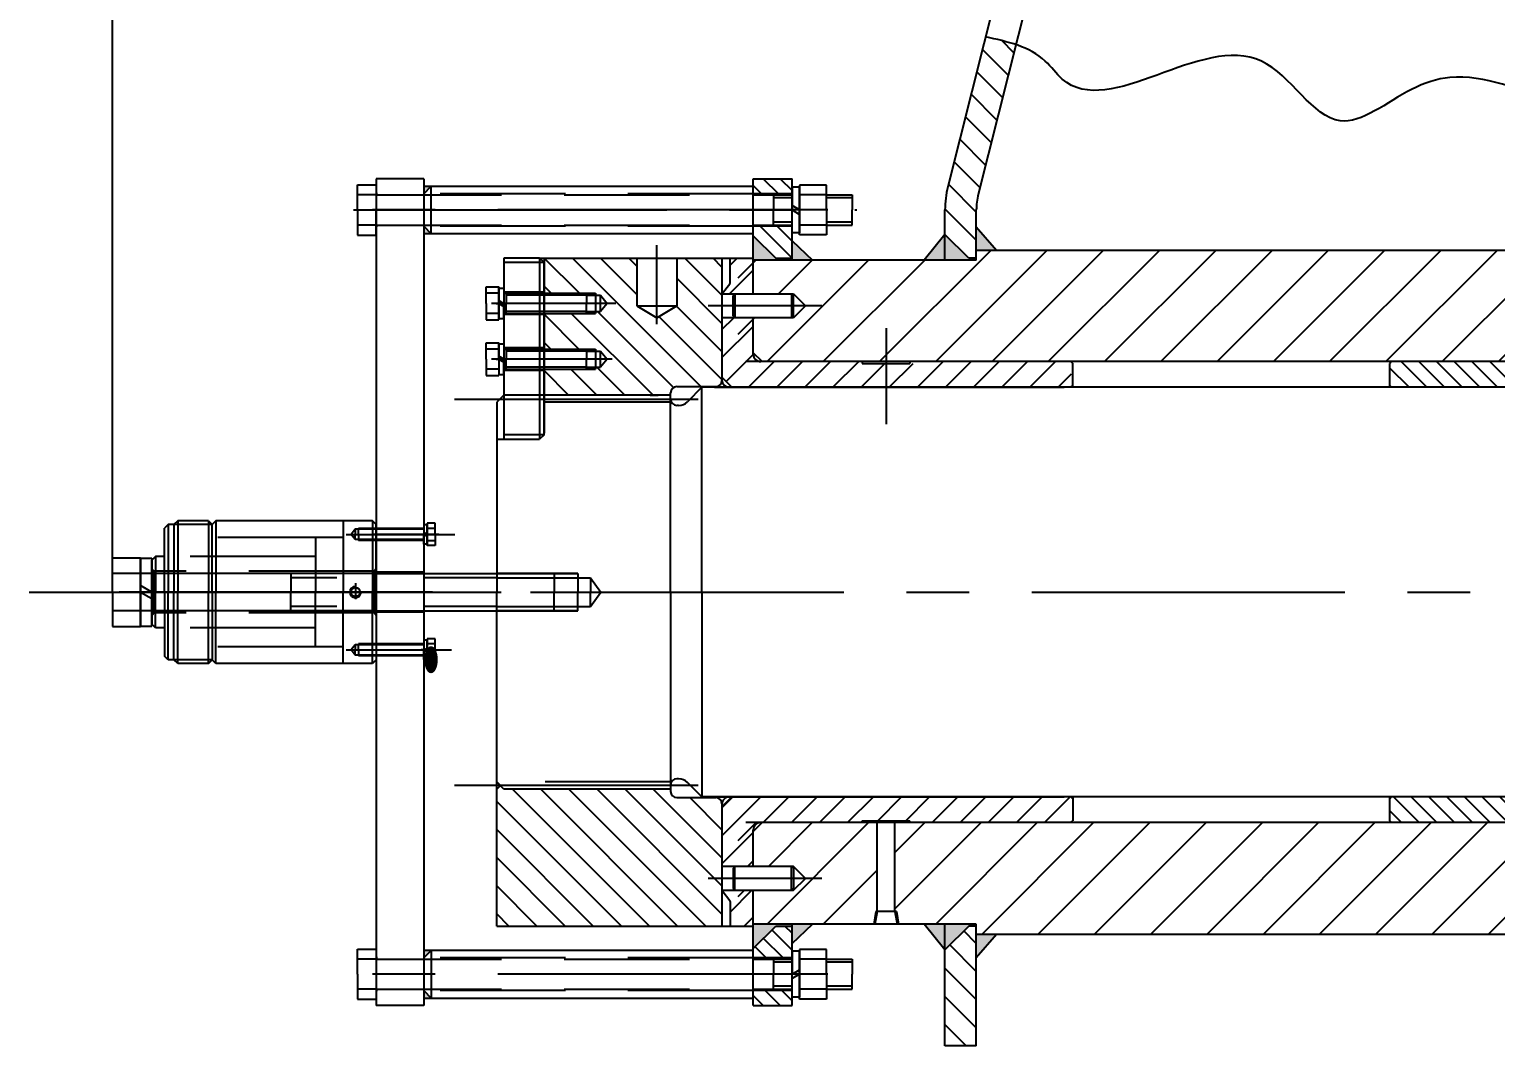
# Model space of a CAD drawing. Header units: millimetres. Extents: x 0 to 8400, y -2453 to 5940.
# Drawn here: x 1025 to 2196, y 2765 to 3576 of the extents above; entities that cross this region are included whole.
import ezdxf
from ezdxf.enums import TextEntityAlignment as Align

# ---------------------------------------------------------------- set-up
doc = ezdxf.new("R2010")
doc.units = ezdxf.units.MM
doc.header["$LTSCALE"] = 200
doc.linetypes.add('F', pattern=[0.75, 0.5, -0.25])
doc.linetypes.add('G', pattern=[2, 1.25, -0.25, 0.25, -0.25])
for name, color, linetype in [('01', 7, 'Continuous'), ('02', 1, 'Continuous'), ('04', 2, 'F'), ('05', 142, 'G'), ('08', 1, 'Continuous')]:
    doc.layers.add(name, color=color, linetype=linetype)
doc.styles.get("Standard").update_dxf_attribs({"font": 'isocp', "width": 0.707, "bigfont": 'intecad.shx'})
doc.dimstyles.new('INTE', dxfattribs={"dimscale": 20, "dimtxt": 3.5, "dimasz": 3, "dimexe": 3, "dimexo": 0, "dimgap": 1, "dimtad": 1, "dimdec": 3, "dimdsep": 46, "dimtxsty": 'Standard', "dimcen": 0, "dimclrd": 1, "dimclre": 1, "dimclrt": 3, "dimaunit": 1, "dimadec": 0, "dimazin": 0, "dimtfac": 1, "dimtdec": 3, "dimtmove": 0, "dimatfit": 0, "dimfxl": 1, "dimarcsym": 0})

# ---------------------------------------------------------------- blocks, each defined once
blk = doc.blocks.new('*D33')
at = {"layer": '08', "color": 1, "lineweight": -2, "transparency": 16777216}
for p, q in [((1091.5, 3154.4), (1091.5, 5588.7)), ((7169.5, 3154.4), (7169.5, 5588.7)), ((7109.5, 5528.7), (1151.5, 5528.7))]:
    blk.add_line(p, q, dxfattribs=at)
at = {"layer": '08', "color": 1, "transparency": 16777216}
for points in [[(1151.5, 5538.7), (1151.5, 5518.7), (1091.5, 5528.7)], [(7109.5, 5538.7), (7109.5, 5518.7), (7169.5, 5528.7)]]:
    blk.add_solid(points, dxfattribs=at)
at = {"layer": 'DEFPOINTS', "color": 0, "transparency": 16777216}
for p in [(1091.5, 5528.7), (1091.5, 3154.4), (7169.5, 3154.4)]:
    blk.add_point(p, dxfattribs=at)
at = {"layer": '08', "color": 3, "transparency": 16777216, "insert": (4130.5, 5583.7), "char_height": 70, "attachment_point": 5}
blk.add_mtext('6078', dxfattribs=at)
blk = doc.blocks.new('*U30')
at = {"layer": '01'}
for p, q in [((-27.2, 9), (-27.2, 0)), ((0, 9), (-27.2, 9)), ((-27.2, 0), (0, 0)), ((0, 0), (-5.2, 9)), ((0, 9), (5.2, 0)), ((0, 9), (27.2, 9)), ((27.2, 0), (0, 0)), ((27.2, 9), (27.2, 0))]:
    blk.add_line(p, q, dxfattribs=at)
at = {"layer": '05'}
blk.add_line((0, 11.1), (0, -2.1), dxfattribs=at)
blk = doc.blocks.new('*U31')
at = {"layer": '01'}
for p, q in [((-7.7, 2.6), (-7.7, 0)), ((0, 2.6), (-7.7, 2.6)), ((-7.7, 0), (0, 0)), ((0, 0), (-1.5, 2.6)), ((0, 2.6), (1.5, 0)), ((0, 2.6), (7.7, 2.6)), ((7.7, 0), (0, 0)), ((7.7, 2.6), (7.7, 0))]:
    blk.add_line(p, q, dxfattribs=at)
at = {"layer": '05'}
blk.add_line((0, 4.7), (0, -2.1), dxfattribs=at)
blk = doc.blocks.new('*U29')
at = {"layer": '01'}
for p, q in [((-18.3, 6), (-18.3, 0)), ((0, 6), (-18.3, 6)), ((-18.3, 0), (0, 0)), ((0, 0), (-3.5, 6)), ((0, 6), (3.5, 0)), ((0, 6), (18.3, 6)), ((18.3, 0), (0, 0)), ((18.3, 6), (18.3, 0))]:
    blk.add_line(p, q, dxfattribs=at)
at = {"layer": '05'}
blk.add_line((0, 8.1), (0, -2.1), dxfattribs=at)
blk = doc.blocks.new('*U28')
at = {"layer": '01'}
for p, q in [((-21.5, 0), (-21.5, 19.8)), ((-21.5, 19.8), (0, 19.8)), ((-21.5, 12), (0, 12)), ((0, 19.8), (0, 0)), ((0, -19.8), (0, 0)), ((-21.5, 0), (-21.5, -19.8)), ((-21.5, -12), (0, -12)), ((-21.5, -19.8), (0, -19.8))]:
    blk.add_line(p, q, dxfattribs=at)
at = {"layer": '05'}
blk.add_line((-22.6, 0), (1.1, 0), dxfattribs=at)
blk = doc.blocks.new('*U27')
at = {"layer": '01'}
for p, q in [((-12.2, 4.1), (-12.2, 0)), ((0, 4.1), (-12.2, 4.1)), ((-12.2, 0), (0, 0)), ((0, 0), (-2.4, 4.1)), ((0, 4.1), (2.4, 0)), ((0, 4.1), (12.2, 4.1)), ((12.2, 0), (0, 0)), ((12.2, 4.1), (12.2, 0))]:
    blk.add_line(p, q, dxfattribs=at)
at = {"layer": '05'}
blk.add_line((0, 6.2), (0, -2.1), dxfattribs=at)

msp = doc.modelspace()

# ---------------------------------------------------------------- hatches: boundary and pattern name
at = {"layer": '01'}
h = msp.add_hatch(color=256, dxfattribs=at)
h.paths.add_polyline_path([(1346.0495, 3451.0123), (1340.0495, 3451.0123), (1340.0495, 3445.0123)])
h.paths.add_polyline_path([(1340.0495, 3419.0123), (1340.0495, 3413.0123), (1346.0495, 3413.0123)])
h = msp.add_hatch(color=256, dxfattribs=at)
h.paths.add_polyline_path([(1797.2038, 3400.0123), (1781.0495, 3400.0123), (1781.0495, 3418.5193)])
h.paths.add_polyline_path([(1756.0495, 3412.5123), (1775.0495, 3393.5123), (1775.0495, 3392.0123), (1756.0495, 3392.0123)])
for points in [[(1621.0495, 3393.5123), (1634.0495, 3393.5123), (1634.0495, 3392.0123), (1603.0495, 3392.0123), (1603.0495, 3411.5123)], [(1634.0495, 3392.0123), (1650.4152, 3392.0123), (1634.0495, 3407.4155)], [(1634.0495, 3392.0123), (1650.4152, 3392.0123), (1634.0495, 3407.4155)], [(1756.0495, 3412.5123), (1756.0495, 3392.0123), (1739.4675, 3392.0123)], [(1756.0495, 3412.5123), (1756.0495, 3392.0123), (1739.4675, 3392.0123)], [(1603.0495, 2842.5123), (1603.0495, 2862.0123), (1634.0495, 2862.0123), (1634.0495, 2860.5123), (1621.0495, 2860.5123)], [(1634.0495, 2862.0123), (1650.4152, 2862.0123), (1634.0495, 2846.6091)], [(1634.0495, 2862.0123), (1650.4152, 2862.0123), (1634.0495, 2846.6091)], [(1756.0495, 2841.5123), (1756.0495, 2862.0123), (1739.4675, 2862.0123)], [(1756.0495, 2841.5123), (1756.0495, 2862.0123), (1739.4675, 2862.0123)]]:
    msp.add_hatch(color=256, dxfattribs=at).paths.add_polyline_path(points)
h = msp.add_hatch(color=256, dxfattribs=at)
h.paths.add_polyline_path([(1797.2038, 2854.0123), (1781.0495, 2854.0123), (1781.0495, 2835.5053)])
h.paths.add_polyline_path([(1756.0495, 2841.5123), (1775.0495, 2860.5123), (1775.0495, 2862.0123), (1756.0495, 2862.0123)])
h = msp.add_hatch(color=256, dxfattribs=at)
h.paths.add_polyline_path([(1346.0495, 2803.0123), (1340.0495, 2803.0123), (1340.0495, 2809.0123)])
h.paths.add_polyline_path([(1340.0495, 2835.0123), (1340.0495, 2841.0123), (1346.0495, 2841.0123)])
at = {"layer": '02'}
h = msp.add_hatch(dxfattribs=at)
h.set_pattern_fill('LINE', color=256, scale=5, angle=45, style=0)
h.set_pattern_definition([(135, (6378.494, 1033.105), (11.22532, 11.22532), [])])
edge = h.paths.add_edge_path()
edge.add_spline(control_points=[(1788.4594, 3570.1751), (1796.7021, 3568.3801), (1804.9448, 3566.585), (1812.6752, 3563.9617)], knot_values=[722.019854168, 722.019854168, 722.019854168, 722.019854168, 746.222032622, 746.222032622, 746.222032622, 746.222032622], degree=3, periodic=0)
edge.add_line((1812.6752, 3563.9617), (1782.5926, 3444.4625))
edge.add_arc((1832.0495, 3432.0123), 51, 525.87, 540)
edge.add_line((1781.0495, 3432.0123), (1781.0495, 3393.5123))
edge.add_line((1781.0495, 3393.5123), (1775.0495, 3393.5123))
edge.add_line((1775.0495, 3393.5123), (1756.0495, 3412.5123))
edge.add_line((1756.0495, 3412.5123), (1756.0495, 3432.0123))
edge.add_arc((1832.0495, 3432.0123), 76, 165.87, 180, ccw=False)
edge.add_line((1758.349, 3450.5656), (1788.4594, 3570.1751))
h.paths.add_polyline_path([(1756.0495, 2841.5123), (1775.0495, 2860.5123), (1781.0495, 2860.5123), (1781.0495, 2765.0123), (1756.0495, 2765.0123)])
at = {"layer": '02', "linetype": 'Continuous'}
h = msp.add_hatch(dxfattribs=at)
h.set_pattern_fill('LINE', color=1, scale=3, angle=45, style=0)
h.set_pattern_definition([(135, (8872.078, -99.662), (6.735192, 6.735192), [])])
h.paths.add_polyline_path([(1634.0495, 2835.0123), (1603.0495, 2835.0123), (1603.0495, 2842.5123), (1621.0495, 2860.5123), (1634.0495, 2860.5123)])
h.paths.add_polyline_path([(1603.0495, 2797.0123), (1603.0495, 2809.0123), (1634.0495, 2809.0123), (1634.0495, 2797.0123)])
h.paths.add_polyline_path([(1634.0495, 3419.0123), (1634.0495, 3393.5123), (1621.0495, 3393.5123), (1603.0495, 3411.5123), (1603.0495, 3419.0123)])
h.paths.add_polyline_path([(1634.0495, 3457.0123), (1634.0495, 3445.0123), (1603.0495, 3445.0123), (1603.0495, 3457.0123)])
h = msp.add_hatch(dxfattribs=at)
h.set_pattern_fill('LINE', color=1, scale=10, angle=135, style=0)
h.set_pattern_definition([(45, (4125.61, 2006.008), (22.45064, -22.45064), [])])
h.paths.add_polyline_path([(1598.0495, 3311.0123), (1591.0495, 3318.0123), (1591.0495, 3346.0123), (1623.0495, 3346.0123), (1632.707, 3355.5123), (1623.0495, 3365.0123), (1591.0495, 3365.0123), (1591.0495, 3392.0123), (1622.0495, 3392.0123), (1781.0495, 3392.0123), (1781.0495, 3400.0123), (2460.0495, 3400.0123), (2460.0495, 3392.0123), (2556.0495, 3392.0123), (2556.0495, 3365.0123), (2524.0495, 3365.0123), (2514.3921, 3355.5123), (2524.0495, 3346.0123), (2556.0495, 3346.0123), (2556.0495, 3318.0123), (2549.0495, 3311.0123)])
h.paths.add_polyline_path([(1781.0495, 2854.0123), (1781.0495, 2862.0123), (1718.9326, 2862.0123), (1717.2251, 2872.0123), (1716.0495, 2872.0123), (1716.0495, 2943.0123), (2237.0495, 2943.0123), (2237.0495, 2864.0123), (2235.8739, 2864.0123), (2234.1665, 2854.0123)])
h.paths.add_polyline_path([(2295.0495, 2854.0123), (2253.9326, 2854.0123), (2252.2251, 2864.0123), (2251.0495, 2864.0123), (2251.0495, 2943.0123), (2409.0495, 2943.0123), (2409.0495, 2864.0123), (2407.8739, 2864.0123), (2406.1665, 2854.0123)])
h.paths.add_polyline_path([(2423.0495, 2943.0123), (2549.0495, 2943.0123), (2556.0495, 2936.0123), (2556.0495, 2908.0123), (2524.0495, 2908.0123), (2514.3921, 2898.5123), (2524.0495, 2889.0123), (2556.0495, 2889.0123), (2556.0495, 2862.0123), (2460.0495, 2862.0123), (2460.0495, 2854.0123), (2425.9326, 2854.0123), (2424.2251, 2864.0123), (2423.0495, 2864.0123)])
h.paths.add_polyline_path([(1632.707, 2898.5123), (1623.0495, 2908.0123), (1591.0495, 2908.0123), (1591.0495, 2936.0123), (1598.0495, 2943.0123), (1702.0495, 2943.0123), (1702.0495, 2872.0123), (1700.8739, 2872.0123), (1699.1665, 2862.0123), (1622.0495, 2862.0123), (1591.0495, 2862.0123), (1591.0495, 2889.0123), (1623.0495, 2889.0123)])
h.paths.add_polyline_path([(1700.8739, 2872.0123), (1702.0495, 2872.0123), (1700.1316, 2862.0123), (1699.1665, 2862.0123)], flags=16)
h.paths.add_polyline_path([(1718.9326, 2862.0123), (1717.9675, 2862.0123), (1716.0495, 2872.0123), (1717.2251, 2872.0123)], flags=16)
h.paths.add_polyline_path([(2235.1316, 2854.0123), (2234.1665, 2854.0123), (2235.8739, 2864.0123), (2237.0495, 2864.0123)])
h.paths.add_polyline_path([(2253.9326, 2854.0123), (2252.9675, 2854.0123), (2251.0495, 2864.0123), (2252.2251, 2864.0123)])
h.paths.add_polyline_path([(2425.9326, 2854.0123), (2424.9675, 2854.0123), (2423.0495, 2864.0123), (2424.2251, 2864.0123)])
h.paths.add_polyline_path([(2407.8739, 2864.0123), (2409.0495, 2864.0123), (2407.1316, 2854.0123), (2406.1665, 2854.0123)], flags=16)
at = {"layer": '02'}
h = msp.add_hatch(dxfattribs=at)
h.set_pattern_fill('LINE', color=256, scale=5, angle=45, style=0)
h.set_pattern_definition([(135, (8318.283, 170.904), (11.22532, 11.22532), [])])
h.paths.add_polyline_path([(1526.0495, 3345.8288), (1542.0495, 3355.5123), (1542.0495, 3393.5123), (1578.0495, 3393.5123), (1578.0495, 3296.0123, -0.414213562), (1573.0495, 3291.0123), (1542.0495, 3291.0123, 0.414213562), (1537.0495, 3286.0123), (1537.0495, 3284.2623), (1436.0495, 3284.2623), (1436.0495, 3305.0123), (1469.9495, 3305.0123), (1477.0495, 3305.0123), (1477.0495, 3306.6123), (1481.0495, 3306.6123), (1486.3366, 3313.0123), (1481.0495, 3319.4123), (1477.0495, 3319.4123), (1477.0495, 3321.0123), (1469.9495, 3321.0123), (1436.0495, 3321.0123), (1436.0495, 3349.5123), (1469.9495, 3349.5123), (1477.0495, 3349.5123), (1477.0495, 3351.1123), (1481.0495, 3351.1123), (1486.3366, 3357.5123), (1481.0495, 3363.9123), (1477.0495, 3363.9123), (1477.0495, 3365.5123), (1469.9495, 3365.5123), (1436.0495, 3365.5123), (1436.0495, 3390.0123), (1436.0495, 3393.5123), (1510.0495, 3393.5123), (1510.0495, 3355.5123)])
h.paths.add_polyline_path([(1398.2995, 2860.5123), (1398.2995, 2969.7623), (1401.1745, 2972.6373), (1404.0495, 2969.7623), (1537.0495, 2969.7623), (1537.0495, 2968.0123, 0.414213562), (1542.0495, 2963.0123), (1573.0495, 2963.0123, -0.414213562), (1578.0495, 2958.0123), (1578.0495, 2860.5123)])
at = {"layer": '02', "linetype": 'Continuous'}
h = msp.add_hatch(dxfattribs=at)
h.set_pattern_fill('LINE', color=1, scale=5, angle=45, style=0)
h.set_pattern_definition([(45, (1019.619, 2037.305), (-11.22532, 11.22532), [])])
h.paths.add_polyline_path([(1702.0495, 2943.0123), (1702.0495, 2944.5123), (1721.0495, 2944.5123), (1721.0495, 2963.5123), (1586.0495, 2963.5123), (1578.0495, 2955.5123), (1578.0495, 2908.0123), (1603.0495, 2908.0123), (1603.0495, 2937.0123, -0.414213562), (1609.0495, 2943.0123)])
h.paths.add_polyline_path([(1584.5495, 2860.5123), (1603.0495, 2860.5123), (1603.0495, 2889.0123), (1578.1087, 2889.0123, 0.07707166), (1578.2555, 2888.7433), (1584.5495, 2880.5205)])
h.paths.add_polyline_path([(1855.5495, 2943.0123), (1857.0495, 2944.5123), (1857.0495, 2962.0123), (1855.5495, 2963.5123), (1721.0495, 2963.5123), (1721.0495, 2944.5123), (1740.0495, 2944.5123), (1740.0495, 2943.0123)])
h.paths.add_polyline_path([(1855.5495, 3290.5123), (1857.0495, 3292.0123), (1857.0495, 3309.5123), (1855.5495, 3311.0123), (1743.0495, 3311.0123), (1740.0495, 3311.0123), (1740.0495, 3309.5123), (1721.0495, 3309.5123), (1721.0495, 3290.5123)])
h.paths.add_polyline_path([(1721.0495, 3290.5123), (1721.0495, 3309.5123), (1702.0495, 3309.5123), (1702.0495, 3311.0123), (1609.0495, 3311.0123, -0.414213562), (1603.0495, 3317.0123), (1603.0495, 3346.0123), (1578.0495, 3346.0123), (1578.0495, 3298.5123), (1586.0495, 3290.5123)])
h.paths.add_polyline_path([(1584.5495, 3373.5041), (1578.2555, 3365.2813, 0.07707166), (1578.1087, 3365.0123), (1603.0495, 3365.0123), (1603.0495, 3393.5123), (1584.5495, 3393.5123)])
h = msp.add_hatch(dxfattribs=at)
h.set_pattern_fill('_USER', color=1, scale=10, angle=45, style=0, pattern_type=0)
h.set_pattern_definition([(135, (3139.48, 2164.317), (7.07107, 7.07107), [])])
h.paths.add_polyline_path([(2263.0495, 2943.0123), (2263.0495, 2944.5123), (2253.5495, 2944.5123), (2253.5495, 2963.5123), (2416.0495, 2963.5123), (2416.0495, 2944.5123), (2397.0495, 2944.5123), (2397.0495, 2943.0123)])
h.paths.add_polyline_path([(2112.5495, 2943.0123), (2111.0495, 2944.5123), (2111.0495, 2962.0123), (2112.5495, 2963.5123), (2234.5495, 2963.5123), (2234.5495, 2944.5123), (2225.0495, 2944.5123), (2225.0495, 2943.0123)])
h.paths.add_polyline_path([(2435.0495, 2943.0123), (2435.0495, 2944.5123), (2416.0495, 2944.5123), (2416.0495, 2963.5123), (2573.0495, 2963.5123), (2581.0495, 2955.5123), (2581.0495, 2908.0123), (2556.0495, 2908.0123), (2556.0495, 2937.0123, 0.414213562), (2550.0495, 2943.0123)])
h.paths.add_polyline_path([(2574.5495, 2860.5123), (2556.0495, 2860.5123), (2556.0495, 2889.0123), (2580.9904, 2889.0123, -0.07707166), (2580.8436, 2888.7433), (2574.5495, 2880.5205)])
h.paths.add_polyline_path([(2397.0495, 3311.0123), (2397.0495, 3309.5123), (2416.0495, 3309.5123), (2416.0495, 3290.5123), (2253.5495, 3290.5123), (2253.5495, 3309.5123), (2263.0495, 3309.5123), (2263.0495, 3311.0123)])
h.paths.add_polyline_path([(2225.0495, 3311.0123), (2225.0495, 3309.5123), (2234.5495, 3309.5123), (2234.5495, 3290.5123), (2112.5495, 3290.5123), (2111.0495, 3292.0123), (2111.0495, 3309.5123), (2112.5495, 3311.0123)])

# ---------------------------------------------------------------- linework, layer by layer
at = {"layer": '01'}
for p, q in [((2154.6823, 5024.9455), (1758.349, 3450.5656)), ((2176.1185, 5007.6904), (1782.5926, 3444.4625)), ((1302.0495, 3457.0123), (1302.0495, 2797.0123)), ((1340.0495, 3457.0123), (1302.0495, 3457.0123)), ((1340.0495, 3457.0123), (1340.0495, 2797.0123)), ((1603.0495, 3457.0123), (1634.0495, 3457.0123)), ((1634.0495, 3392.0123), (1634.0495, 3457.0123)), ((1287.0495, 3452.0023), (1302.0495, 3452.0023)), ((1287.0495, 3432.0123), (1287.0495, 3452.0023)), ((1302.0495, 3444.0123), (1287.0495, 3444.0123)), ((1302.0495, 3452.0023), (1302.0495, 3432.0123)), ((1340.0495, 3451.0123), (1603.0495, 3451.0123)), ((1603.0495, 3444.0123), (1634.0495, 3444.0123)), ((1619.0495, 3444.0123), (1619.0495, 3432.0123)), ((1661.5495, 3444.0123), (1682.0495, 3444.0123)), ((1682.0495, 3444.0123), (1682.0495, 3432.0123)), ((1287.0495, 3432.0123), (1287.0495, 3412.0223)), ((1302.0495, 3412.0223), (1302.0495, 3432.0123)), ((1619.0495, 3420.0123), (1619.0495, 3432.0123)), ((1682.0495, 3420.0123), (1682.0495, 3432.0123)), ((1756.0495, 3392.0123), (1756.0495, 3432.0123)), ((1781.0495, 3392.0123), (1781.0495, 3432.0123)), ((1302.0495, 3420.0123), (1287.0495, 3420.0123)), ((1603.0495, 3420.0123), (1634.0495, 3420.0123)), ((1661.5495, 3420.0123), (1682.0495, 3420.0123)), ((1287.0495, 3412.0223), (1302.0495, 3412.0223)), ((1603.0495, 3413.0123), (1340.0495, 3413.0123)), ((1634.0495, 3407.4155), (1650.4152, 3392.0123)), ((1756.0495, 3412.5123), (1739.4675, 3392.0123)), ((1404.0495, 3393.5123), (1404.0495, 3284.2623)), ((1432.5495, 3393.5123), (1432.5495, 3284.2623)), ((1436.0495, 3252.5123), (1436.0495, 3390.0123)), ((1578.0495, 3393.5123), (1578.0495, 3296.0123)), ((1389.9495, 3370.5973), (1399.9495, 3370.5973)), ((1389.9495, 3357.5123), (1389.9495, 3370.5973)), ((1399.9495, 3370.5973), (1399.9495, 3357.5123)), ((1399.9495, 3365.5123), (1389.9495, 3365.5123)), ((1436.0495, 3365.5123), (1469.9495, 3365.5123)), ((1469.9495, 3365.5123), (1469.9495, 3357.5123)), ((1481.0495, 3351.1123), (1481.0495, 3363.9123)), ((1481.0495, 3363.9123), (1486.3366, 3357.5123)), ((1587.0495, 3363.4239), (1588.2779, 3365.0123)), ((1588.2779, 3365.0123), (1588.2779, 3346.0123)), ((1633.4621, 3365.0123), (1635.0495, 3363.6355)), ((1633.4621, 3365.0123), (1633.4621, 3346.0123)), ((1389.9495, 3357.5123), (1389.9495, 3344.4273)), ((1399.9495, 3349.5123), (1389.9495, 3349.5123)), ((1399.9495, 3344.4273), (1399.9495, 3357.5123)), ((1436.0495, 3349.5123), (1469.9495, 3349.5123)), ((1469.9495, 3349.5123), (1469.9495, 3357.5123)), ((1486.3366, 3357.5123), (1481.0495, 3351.1123)), ((1510.0495, 3355.5123), (1526.0495, 3345.8288)), ((1526.0495, 3345.8288), (1542.0495, 3355.5123)), ((1587.0495, 3347.6007), (1588.2779, 3346.0123)), ((1633.4621, 3346.0123), (1635.0495, 3347.3891)), ((1389.9495, 3344.4273), (1399.9495, 3344.4273)), ((1389.9495, 3326.0973), (1399.9495, 3326.0973)), ((1389.9495, 3313.0123), (1389.9495, 3326.0973)), ((1399.9495, 3326.0973), (1399.9495, 3313.0123)), ((1399.9495, 3321.0123), (1389.9495, 3321.0123)), ((1389.9495, 3313.0123), (1389.9495, 3299.9273)), ((1436.0495, 3321.0123), (1469.9495, 3321.0123)), ((1469.9495, 3321.0123), (1469.9495, 3313.0123)), ((1469.9495, 3305.0123), (1469.9495, 3313.0123)), ((1481.0495, 3306.6123), (1481.0495, 3319.4123)), ((1481.0495, 3319.4123), (1486.3366, 3313.0123)), ((1486.3366, 3313.0123), (1481.0495, 3306.6123)), ((1399.9495, 3305.0123), (1389.9495, 3305.0123)), ((1399.9495, 3305.0123), (1389.9495, 3305.0123)), ((1436.0495, 3305.0123), (1469.9495, 3305.0123)), ((1389.9495, 3299.9273), (1399.9495, 3299.9273)), ((1404.0495, 3284.2623), (1398.2995, 3278.5123)), ((1398.2995, 3278.5123), (1398.2995, 3132.094)), ((1537.0495, 3284.2623), (1404.0495, 3284.2623)), ((1520.6995, 3284.2623), (1527.0495, 3284.2623)), ((1537.0495, 3284.2623), (1537.0495, 3286.0123)), ((1299.0495, 3184.0123), (1299.0495, 3127.0123)), ((1349.0495, 3181.9973), (1342.6495, 3181.9973)), ((1342.6495, 3181.9973), (1342.6495, 3173.1123)), ((1342.6495, 3178.1123), (1349.0495, 3178.1123)), ((1342.6495, 3164.2273), (1342.6495, 3173.1123)), ((1349.0495, 3173.1123), (1349.0495, 3181.9973)), ((1349.0495, 3173.1123), (1349.0495, 3164.2273)), ((1342.6495, 3168.1123), (1349.0495, 3168.1123)), ((1349.0495, 3164.2273), (1342.6495, 3164.2273)), ((1091.5495, 3127.0123), (1091.5495, 3154.4073)), ((1091.5495, 3154.4073), (1114.0495, 3154.4073)), ((1114.0495, 3154.4073), (1114.0495, 3127.0123)), ((1114.0495, 3142.0123), (1091.5495, 3142.0123)), ((1302.0495, 3142.0123), (1114.0495, 3142.0123)), ((1233.8332, 3142.0123), (1233.8332, 3127.0123)), ((1340.0495, 3142.0123), (1398.2995, 3142.0123)), ((1091.5495, 3127.0123), (1091.5495, 3099.6173)), ((1114.0495, 3099.6173), (1114.0495, 3127.0123)), ((1233.8332, 3112.0123), (1233.8332, 3127.0123)), ((1299.0495, 3070.0123), (1299.0495, 3127.0123)), ((1398.2995, 2860.5123), (1398.2995, 3121.9306)), ((1114.0495, 3112.0123), (1091.5495, 3112.0123)), ((1302.0495, 3112.0123), (1114.0495, 3112.0123)), ((1340.0495, 3112.0123), (1398.2995, 3112.0123)), ((1091.5495, 3099.6173), (1114.0495, 3099.6173)), ((1342.6495, 3089.7973), (1342.6495, 3080.9123)), ((1349.0495, 3089.7973), (1342.6495, 3089.7973)), ((1349.0495, 3080.9123), (1349.0495, 3089.7973)), ((1342.6495, 3085.9123), (1349.0495, 3085.9123)), ((1342.6495, 3072.0273), (1342.6495, 3080.9123)), ((1349.0495, 3080.9123), (1349.0495, 3072.0273)), ((1342.6495, 3075.9123), (1349.0495, 3075.9123)), ((1349.0495, 3072.0273), (1342.6495, 3072.0273)), ((1404.0495, 2969.7623), (1398.2995, 2975.5123)), ((1401.1745, 2972.6373), (1398.2995, 2969.7623)), ((1537.0495, 2969.7623), (1404.0495, 2969.7623)), ((1537.0495, 2969.7623), (1537.0495, 2968.0123)), ((1587.0495, 2906.4239), (1588.2779, 2908.0123)), ((1588.2779, 2889.0123), (1588.2779, 2908.0123)), ((1633.4621, 2908.0123), (1635.0495, 2906.6355)), ((1633.4621, 2889.0123), (1633.4621, 2908.0123)), ((1587.0495, 2890.6007), (1588.2779, 2889.0123)), ((1633.4621, 2889.0123), (1635.0495, 2890.3891)), ((1634.0495, 2797.0123), (1634.0495, 2862.0123)), ((1634.0495, 2846.6091), (1650.4152, 2862.0123)), ((1756.0495, 2841.5123), (1739.4675, 2862.0123)), ((1756.0495, 2765.0123), (1756.0495, 2862.0123)), ((1781.0495, 2765.0123), (1781.0495, 2862.0123)), ((1287.0495, 2842.0023), (1302.0495, 2842.0023)), ((1287.0495, 2822.0123), (1287.0495, 2842.0023)), ((1302.0495, 2834.0123), (1287.0495, 2834.0123)), ((1603.0495, 2841.0123), (1340.0495, 2841.0123)), ((1603.0495, 2834.0123), (1634.0495, 2834.0123)), ((1619.0495, 2834.0123), (1619.0495, 2822.0123)), ((1661.5495, 2834.0123), (1682.0495, 2834.0123)), ((1682.0495, 2834.0123), (1682.0495, 2822.0123)), ((1287.0495, 2822.0123), (1287.0495, 2802.0223)), ((1619.0495, 2810.0123), (1619.0495, 2822.0123)), ((1682.0495, 2810.0123), (1682.0495, 2822.0123)), ((1302.0495, 2810.0123), (1287.0495, 2810.0123)), ((1603.0495, 2810.0123), (1634.0495, 2810.0123)), ((1661.5495, 2810.0123), (1682.0495, 2810.0123)), ((1287.0495, 2802.0223), (1302.0495, 2802.0223)), ((1340.0495, 2803.0123), (1603.0495, 2803.0123)), ((1340.0495, 2797.0123), (1302.0495, 2797.0123)), ((1603.0495, 2797.0123), (1634.0495, 2797.0123)), ((1781.0495, 2765.0123), (1756.0495, 2765.0123))]:
    msp.add_line(p, q, dxfattribs=at)
at = {"layer": '01', "color": 7, "linetype": 'Continuous'}
for p, q in [((1603.0495, 3365.0123), (1603.0495, 3457.0123)), ((1340.0495, 3445.0123), (1346.0495, 3451.0123)), ((1346.0495, 3413.0123), (1346.0495, 3451.0123)), ((1634.0495, 3445.0123), (1603.0495, 3445.0123)), ((1340.0495, 3419.0123), (1346.0495, 3413.0123)), ((1634.0495, 3419.0123), (1603.0495, 3419.0123)), ((1781.0495, 3400.0123), (2460.0495, 3400.0123)), ((1432.5495, 3393.5123), (1404.0495, 3393.5123)), ((1436.0495, 3390.0123), (1404.0495, 3390.0123)), ((1432.5495, 3393.5123), (1603.0495, 3393.5123)), ((1436.0495, 3390.0123), (1432.5495, 3393.5123)), ((1436.0495, 3393.5123), (1436.0495, 3284.2623)), ((1510.0495, 3393.5123), (1510.0495, 3355.5123)), ((1542.0495, 3393.5123), (1542.0495, 3355.5123)), ((1584.5495, 3374.0123), (1584.5495, 3393.5123)), ((1781.0495, 3392.0123), (1622.0495, 3392.0123)), ((1578.2555, 3365.2813), (1584.2406, 3373.1006)), ((1469.9495, 3363.9123), (1481.0495, 3363.9123)), ((1477.0495, 3365.5123), (1477.0495, 3349.5123)), ((1578.1087, 3365.0123), (1635.0495, 3365.0123)), ((1587.0495, 3347.6007), (1587.0495, 3363.4239)), ((1635.0495, 3365.0123), (1644.707, 3355.5123)), ((1635.0495, 3346.0123), (1635.0495, 3365.0123)), ((1469.9495, 3351.1123), (1481.0495, 3351.1123)), ((1510.0495, 3355.5123), (1542.0495, 3355.5123)), ((1644.707, 3355.5123), (1635.0495, 3346.0123)), ((1635.0495, 3346.0123), (1578.0495, 3346.0123)), ((1603.0495, 3317.0123), (1603.0495, 3346.0123)), ((1469.9495, 3319.4123), (1481.0495, 3319.4123)), ((1477.0495, 3321.0123), (1477.0495, 3305.0123)), ((1610.0495, 3311.0123), (1603.0495, 3318.0123)), ((1469.9495, 3306.6123), (1481.0495, 3306.6123)), ((2550.0495, 3311.0123), (1597.0495, 3311.0123)), ((1690.0495, 3311.0123), (1690.0495, 3309.5123)), ((1690.0495, 3309.5123), (1728.0495, 3309.5123)), ((1728.0495, 3311.0123), (1728.0495, 3309.5123)), ((1856.5495, 3311.0123), (1858.0495, 3309.5123)), ((1858.0495, 3290.5123), (1858.0495, 3309.5123)), ((2112.5495, 3311.0123), (2111.0495, 3309.5123)), ((2111.0495, 3290.5123), (2111.0495, 3309.5123)), ((1542.0495, 3291.0123), (1573.0495, 3291.0123)), ((1562.0495, 3290.5123), (1550.4785, 3278.9412)), ((1562.0495, 3127.0123), (1562.0495, 3290.5123)), ((2616.0495, 3290.5123), (1562.0495, 3290.5123)), ((1572.0495, 3290.5123), (1851.0495, 3290.5123)), ((1578.0495, 3298.5123), (1586.0495, 3290.5123)), ((1856.5495, 3290.5123), (1858.0495, 3292.0123)), ((2112.5495, 3290.5123), (2111.0495, 3292.0123)), ((1537.0495, 3127.0123), (1537.0495, 3284.2623)), ((1543.4074, 3276.0123), (1542.0495, 3276.0123)), ((1143.6439, 3184.0123), (1140.6439, 3181.0123)), ((1143.6439, 3184.0123), (1143.6439, 3127.0123)), ((1168.2051, 3184.0123), (1143.6439, 3184.0123)), ((1168.2051, 3184.0123), (1168.2051, 3127.0123)), ((1168.2051, 3184.0123), (1171.2051, 3181.0123)), ((1174.2051, 3184.0123), (1171.2051, 3181.0123)), ((1174.2051, 3184.0123), (1174.2051, 3127.0123)), ((1299.0495, 3184.0123), (1174.2051, 3184.0123)), ((1302.0495, 3181.0123), (1299.0495, 3184.0123)), ((1136.0495, 3181.0123), (1133.0495, 3178.0123)), ((1133.0495, 3127.0123), (1133.0495, 3178.0123)), ((1136.0495, 3181.0123), (1136.0495, 3127.0123)), ((1140.6439, 3181.0123), (1136.0495, 3181.0123)), ((1140.6439, 3181.0123), (1140.6439, 3127.0123)), ((1171.2051, 3127.0123), (1171.2051, 3181.0123)), ((1302.0495, 3127.0123), (1302.0495, 3181.0123)), ((1126.0495, 3155.5123), (1123.0495, 3152.5123)), ((1123.0495, 3127.0123), (1123.0495, 3152.5123)), ((1126.0495, 3155.5123), (1126.0495, 3127.0123)), ((1133.0495, 3155.5123), (1126.0495, 3155.5123)), ((1123.0495, 3127.0123), (1123.0495, 3101.5123)), ((1126.0495, 3098.5123), (1126.0495, 3127.0123)), ((1133.0495, 3127.0123), (1133.0495, 3076.0123)), ((1136.0495, 3073.0123), (1136.0495, 3127.0123)), ((1140.6439, 3073.0123), (1140.6439, 3127.0123)), ((1143.6439, 3070.0123), (1143.6439, 3127.0123)), ((1168.2051, 3070.0123), (1168.2051, 3127.0123)), ((1171.2051, 3127.0123), (1171.2051, 3073.0123)), ((1174.2051, 3070.0123), (1174.2051, 3127.0123)), ((1302.0495, 3127.0123), (1302.0495, 3073.0123)), ((1537.0495, 3127.0123), (1537.0495, 2969.7623)), ((1562.0495, 3127.0123), (1562.0495, 2963.5123)), ((1126.0495, 3098.5123), (1123.0495, 3101.5123)), ((1133.0495, 3098.5123), (1126.0495, 3098.5123)), ((1136.0495, 3073.0123), (1133.0495, 3076.0123)), ((1140.6439, 3073.0123), (1136.0495, 3073.0123)), ((1143.6439, 3070.0123), (1140.6439, 3073.0123)), ((1168.2051, 3070.0123), (1143.6439, 3070.0123)), ((1168.2051, 3070.0123), (1171.2051, 3073.0123)), ((1174.2051, 3070.0123), (1171.2051, 3073.0123)), ((1299.0495, 3070.0123), (1174.2051, 3070.0123)), ((1302.0495, 3073.0123), (1299.0495, 3070.0123)), ((1543.4074, 2978.0123), (1542.0495, 2978.0123)), ((1562.0495, 2963.5123), (1550.4785, 2975.0834)), ((1542.0495, 2963.0123), (1573.0495, 2963.0123)), ((2616.0495, 2963.5123), (1562.0495, 2963.5123)), ((1572.0495, 2963.5123), (1851.0495, 2963.5123)), ((1578.0495, 2955.5123), (1586.0495, 2963.5123)), ((1856.5495, 2963.5123), (1858.0495, 2962.0123)), ((1858.0495, 2963.5123), (1858.0495, 2944.5123)), ((2111.0495, 2944.5123), (2111.0495, 2963.5123)), ((2112.5495, 2963.5123), (2111.0495, 2962.0123)), ((1578.0495, 2957.5123), (1578.0495, 2860.5123)), ((2550.0495, 2943.0123), (1597.0495, 2943.0123)), ((1610.0495, 2943.0123), (1603.0495, 2936.0123)), ((1690.0495, 2944.5123), (1728.0495, 2944.5123)), ((1690.0495, 2943.0123), (1690.0495, 2944.5123)), ((1702.0495, 2872.0123), (1702.0495, 2943.0123)), ((1716.0495, 2872.0123), (1716.0495, 2943.0123)), ((1728.0495, 2943.0123), (1728.0495, 2944.5123)), ((1856.5495, 2943.0123), (1858.0495, 2944.5123)), ((2112.5495, 2943.0123), (2111.0495, 2944.5123)), ((1603.0495, 2908.0123), (1603.0495, 2937.0123)), ((1635.0495, 2908.0123), (1578.0495, 2908.0123)), ((1587.0495, 2906.4239), (1587.0495, 2890.6007)), ((1644.707, 2898.5123), (1635.0495, 2908.0123)), ((1635.0495, 2908.0123), (1635.0495, 2889.0123)), ((1635.0495, 2889.0123), (1644.707, 2898.5123)), ((1578.1087, 2889.0123), (1635.0495, 2889.0123)), ((1578.2555, 2888.7433), (1584.2406, 2880.924)), ((1584.5495, 2880.0123), (1584.5495, 2860.5123)), ((1603.0495, 2797.0123), (1603.0495, 2889.0123)), ((1702.0495, 2872.0123), (1700.1316, 2862.0123)), ((1717.2251, 2872.0123), (1700.8739, 2872.0123)), ((1716.0495, 2872.0123), (1717.9675, 2862.0123)), ((1398.2995, 2860.5123), (1603.0495, 2860.5123)), ((1781.0495, 2862.0123), (1622.0495, 2862.0123)), ((1781.0495, 2854.0123), (2460.0495, 2854.0123)), ((1340.0495, 2835.0123), (1346.0495, 2841.0123)), ((1346.0495, 2841.0123), (1346.0495, 2803.0123)), ((1634.0495, 2835.0123), (1603.0495, 2835.0123)), ((1340.0495, 2809.0123), (1346.0495, 2803.0123)), ((1634.0495, 2809.0123), (1603.0495, 2809.0123))]:
    msp.add_line(p, q, dxfattribs=at)
msp.add_circle((1285.5442, 3127.0123), 3.6335, dxfattribs=at)
at = {"layer": '01'}
for centre, radius, start, end in [((1832.0495, 3432.0123), 76, 165.87, 180), ((1832.0495, 3432.0123), 76, 165.87, 180), ((1832.0495, 3432.0123), 51, 165.87, 180), ((1832.0495, 3432.0123), 51, 165.87, 180), ((1573.0495, 3296.0123), 5, 270, 0), ((1573.0495, 2958.0123), 5, 0, 90)]:
    msp.add_arc(centre, radius, start, end, dxfattribs=at)
at = {"layer": '01', "color": 7, "linetype": 'Continuous'}
for centre, radius, start, end in [((1583.0495, 3374.0123), 1.5, 322.5679916, 0), ((1579.0495, 3364.6735), 1, 142.5679916, 180), ((1609.0495, 3317.0123), 6, 180, 270), ((1542.0495, 3286.0123), 5, 90, 180), ((1584.0495, 3296.5123), 6, 180, 270), ((1542.0495, 3281.0123), 5, 180, 270), ((1543.4074, 3286.0123), 10, 270, 315), ((1542.0495, 2973.0123), 5, 90, 180), ((1543.4074, 2968.0123), 10, 45, 90), ((1542.0495, 2968.0123), 5, 180, 270), ((1584.0495, 2957.5123), 6, 90, 180), ((1609.0495, 2937.0123), 6, 90, 180), ((1579.0495, 2889.3511), 1, 180, 217.4320084), ((1583.0495, 2880.0123), 1.5, 0, 37.4320084)]:
    msp.add_arc(centre, radius, start, end, dxfattribs=at)
at = {"layer": '02'}
for p, q in [((1634.0495, 3441.6123), (1619.0495, 3441.6123)), ((1682.0495, 3441.6123), (1661.5495, 3441.6123)), ((1634.0495, 3422.4123), (1619.0495, 3422.4123)), ((1682.0495, 3422.4123), (1661.5495, 3422.4123)), ((1469.9495, 3363.9123), (1436.0495, 3363.9123)), ((1578.2555, 3365.2813), (1578.0495, 3365.0123)), ((1578.0495, 3364.6735), (1578.0495, 3365.0123)), ((1469.9495, 3351.1123), (1436.0495, 3351.1123)), ((1469.9495, 3319.4123), (1436.0495, 3319.4123)), ((1469.9495, 3306.6123), (1436.0495, 3306.6123)), ((1270.5495, 3138.4123), (1233.8332, 3138.4123)), ((1398.2995, 3138.4123), (1340.0495, 3138.4123)), ((1285.5442, 3134.1316), (1285.5442, 3121.2692)), ((1270.5495, 3115.6123), (1233.8332, 3115.6123)), ((1398.2995, 3115.6123), (1340.0495, 3115.6123)), ((1578.0495, 2889.3511), (1578.0495, 2889.0123)), ((1578.2555, 2888.7433), (1578.0495, 2889.0123)), ((1634.0495, 2831.6123), (1619.0495, 2831.6123)), ((1682.0495, 2831.6123), (1661.5495, 2831.6123)), ((1634.0495, 2812.4123), (1619.0495, 2812.4123)), ((1682.0495, 2812.4123), (1661.5495, 2812.4123))]:
    msp.add_line(p, q, dxfattribs=at)
at = {"layer": '02', "color": 1, "linetype": 'Continuous'}
for p, q in [((1469.9495, 3365.5123), (1477.0495, 3365.5123)), ((1469.9495, 3349.5123), (1477.0495, 3349.5123)), ((1469.9495, 3321.0123), (1477.0495, 3321.0123)), ((1469.9495, 3305.0123), (1477.0495, 3305.0123)), ((1171.2051, 3181.0123), (1140.6439, 3181.0123)), ((1171.2051, 3073.0123), (1140.6439, 3073.0123)), ((1700.8739, 2872.0123), (1699.1665, 2862.0123)), ((1717.2251, 2872.0123), (1718.9326, 2862.0123))]:
    msp.add_line(p, q, dxfattribs=at)
at = {"layer": '02'}
msp.add_arc((1285.5442, 3127.0123), 4.5, 90, 0, dxfattribs=at)
msp.add_spline([(2492.0495, 3489.378), (2420.6046, 3523.4978), (2364.2112, 3523.4978), (2324.8039, 3522.1398), (2243.9508, 3521.4608), (2159.0211, 3537.7568), (2128.4464, 3528.2508), (2071.3736, 3503.1279), (2008.6392, 3550.8105), (1849.6508, 3536.5515), (1836.0621, 3550.8105), (1788.4594, 3570.1751)], degree=3, dxfattribs=at)
at = {"layer": '04', "color": 2, "linetype": 'F'}
for p, q in [((1603.0495, 3445.0123), (1302.0495, 3445.0123)), ((1302.0495, 3444.0123), (1603.0495, 3444.0123)), ((1302.0495, 3420.0123), (1603.0495, 3420.0123)), ((1603.0495, 3419.0123), (1302.0495, 3419.0123)), ((1603.0495, 3411.5123), (1621.0495, 3393.5123)), ((1775.0495, 3393.5123), (1756.0495, 3412.5123)), ((1634.0495, 3392.0123), (1603.0495, 3392.0123)), ((1621.0495, 3393.5123), (1634.0495, 3393.5123)), ((1781.0495, 3393.5123), (1775.0495, 3393.5123)), ((1436.0495, 3366.5123), (1404.0495, 3366.5123)), ((1404.0495, 3365.5123), (1436.0495, 3365.5123)), ((1405.9495, 3365.5123), (1405.9495, 3357.5123)), ((1436.0495, 3363.9123), (1405.9495, 3363.9123)), ((1404.0495, 3349.5123), (1436.0495, 3349.5123)), ((1436.0495, 3348.5123), (1404.0495, 3348.5123)), ((1405.9495, 3349.5123), (1405.9495, 3357.5123)), ((1436.0495, 3351.1123), (1405.9495, 3351.1123)), ((1436.0495, 3322.0123), (1404.0495, 3322.0123)), ((1404.0495, 3321.0123), (1436.0495, 3321.0123)), ((1405.9495, 3321.0123), (1405.9495, 3313.0123)), ((1436.0495, 3319.4123), (1405.9495, 3319.4123)), ((1405.9495, 3305.0123), (1405.9495, 3313.0123)), ((1404.0495, 3305.0123), (1436.0495, 3305.0123)), ((1436.0495, 3304.0123), (1404.0495, 3304.0123)), ((1436.0495, 3306.6123), (1405.9495, 3306.6123)), ((1404.0495, 3284.2623), (1404.0495, 3249.0123)), ((1432.5495, 3284.2623), (1432.5495, 3249.0123)), ((1436.0495, 3284.2623), (1436.0495, 3254.0123)), ((1398.2995, 3249.0123), (1432.5495, 3249.0123)), ((1436.0495, 3252.5123), (1404.0495, 3252.5123)), ((1436.0495, 3252.5123), (1432.5495, 3249.0123)), ((1285.3013, 3177.2066), (1282.0732, 3173.1123)), ((1285.3013, 3169.018), (1282.0732, 3173.1123)), ((1288.0495, 3177.2066), (1285.3013, 3177.2066)), ((1285.3013, 3177.2066), (1285.3013, 3173.1123)), ((1285.3013, 3169.018), (1285.3013, 3173.1123)), ((1340.0495, 3177.9123), (1288.0495, 3177.9123)), ((1288.0495, 3173.1123), (1288.0495, 3177.9123)), ((1340.0495, 3177.2066), (1288.0495, 3177.2066)), ((1288.0495, 3173.1123), (1288.0495, 3168.3123)), ((1288.0495, 3169.018), (1285.3013, 3169.018)), ((1340.0495, 3169.018), (1288.0495, 3169.018)), ((1340.0495, 3168.3123), (1288.0495, 3168.3123)), ((1300.419, 3143.6623), (1124.6801, 3143.6623)), ((1340.0495, 3143.0123), (1302.0495, 3143.0123)), ((1302.0495, 3142.0123), (1340.0495, 3142.0123)), ((1398.2995, 3142.0123), (1398.2995, 3127.0123)), ((1463.0495, 3142.0123), (1398.2995, 3142.0123)), ((1398.2995, 3138.4123), (1463.0495, 3138.4123)), ((1398.2995, 3112.0123), (1398.2995, 3127.0123)), ((1398.2995, 3115.6123), (1463.0495, 3115.6123)), ((1300.419, 3110.3623), (1124.6801, 3110.3623)), ((1302.0495, 3112.0123), (1340.0495, 3112.0123)), ((1340.0495, 3111.0123), (1302.0495, 3111.0123)), ((1463.0495, 3112.0123), (1398.2995, 3112.0123)), ((1285.3013, 3085.0066), (1282.0732, 3080.9123)), ((1285.3013, 3076.818), (1282.0732, 3080.9123)), ((1288.0495, 3085.0066), (1285.3013, 3085.0066)), ((1285.3013, 3085.0066), (1285.3013, 3080.9123)), ((1285.3013, 3076.818), (1285.3013, 3080.9123)), ((1340.0495, 3085.7123), (1288.0495, 3085.7123)), ((1288.0495, 3080.9123), (1288.0495, 3085.7123)), ((1340.0495, 3085.0066), (1288.0495, 3085.0066)), ((1288.0495, 3080.9123), (1288.0495, 3076.1123)), ((1288.0495, 3076.818), (1285.3013, 3076.818)), ((1340.0495, 3076.818), (1288.0495, 3076.818)), ((1340.0495, 3076.1123), (1288.0495, 3076.1123)), ((1634.0495, 2862.0123), (1603.0495, 2862.0123)), ((1603.0495, 2842.5123), (1621.0495, 2860.5123)), ((1621.0495, 2860.5123), (1634.0495, 2860.5123)), ((1775.0495, 2860.5123), (1756.0495, 2841.5123)), ((1781.0495, 2860.5123), (1775.0495, 2860.5123)), ((1603.0495, 2835.0123), (1302.0495, 2835.0123)), ((1302.0495, 2834.0123), (1603.0495, 2834.0123)), ((1302.0495, 2810.0123), (1603.0495, 2810.0123)), ((1603.0495, 2809.0123), (1302.0495, 2809.0123))]:
    msp.add_line(p, q, dxfattribs=at)
at = {"layer": '04'}
for p, q in [((1781.0495, 3418.5193), (1797.2038, 3400.0123)), ((1537.0495, 3278.5123), (1398.2995, 3278.5123)), ((1275.7386, 3184.0123), (1275.7386, 3127.0123)), ((1275.7386, 3170.5726), (1133.0495, 3170.5726)), ((1253.6696, 3170.5726), (1253.6696, 3127.0123)), ((1253.6696, 3155.5123), (1133.0495, 3155.5123)), ((1123.0495, 3145.6017), (1124.6801, 3143.6623)), ((1124.6801, 3143.6623), (1124.6801, 3110.3623)), ((1302.0495, 3145.6017), (1300.419, 3143.6623)), ((1300.419, 3143.6623), (1300.419, 3110.3623)), ((1398.2995, 3142.0123), (1463.0495, 3142.0123)), ((1398.2995, 3138.4123), (1463.0495, 3138.4123)), ((1444.1143, 3142.0123), (1444.1143, 3127.0123)), ((1463.0495, 3142.0123), (1463.0495, 3127.0123)), ((1463.0495, 3138.4123), (1473.0495, 3138.4123)), ((1473.0495, 3138.4123), (1481.4113, 3127.0123)), ((1473.0495, 3138.4123), (1473.0495, 3127.0123)), ((1253.6696, 3083.452), (1253.6696, 3127.0123)), ((1275.7386, 3070.0123), (1275.7386, 3127.0123)), ((1444.1143, 3112.0123), (1444.1143, 3127.0123)), ((1463.0495, 3112.0123), (1463.0495, 3127.0123)), ((1473.0495, 3115.6123), (1481.4113, 3127.0123)), ((1473.0495, 3115.6123), (1473.0495, 3127.0123)), ((1398.2995, 3115.6123), (1463.0495, 3115.6123)), ((1463.0495, 3115.6123), (1473.0495, 3115.6123)), ((1123.0495, 3108.4229), (1124.6801, 3110.3623)), ((1302.0495, 3108.4229), (1300.419, 3110.3623)), ((1398.2995, 3112.0123), (1463.0495, 3112.0123)), ((1253.6696, 3098.5123), (1133.0495, 3098.5123)), ((1275.7386, 3083.452), (1133.0495, 3083.452)), ((1537.0495, 2975.5123), (1398.2995, 2975.5123)), ((1781.0495, 2835.5053), (1797.2038, 2854.0123))]:
    msp.add_line(p, q, dxfattribs=at)
at = {"layer": '05'}
for p, q in [((1649.2267, 3432.0123), (1277.2007, 3432.0123)), ((1283.9845, 3432.0123), (1685.5984, 3432.0123)), ((1526.0495, 3340.8824), (1526.0495, 3403.854)), ((1493.3324, 3357.5123), (1394.0739, 3357.5123)), ((1657.7195, 3355.5123), (1566.9845, 3355.5123)), ((1490.5328, 3313.0123), (1394.0739, 3313.0123)), ((1364.5291, 3281.0123), (1559.0083, 3281.0123)), ((1278.1739, 3173.1123), (1364.8645, 3173.1123)), ((1352.1145, 3173.1123), (1299.1006, 3173.1123)), ((1025.2471, 3127.0123), (6879.5986, 3127.0123)), ((1346.8993, 3127.0123), (1076.0625, 3127.0123)), ((1267.4845, 3127.0123), (1401.8484, 3127.0123)), ((1278.1739, 3080.9123), (1362.2493, 3080.9123)), ((1364.5291, 2973.0123), (1559.0083, 2973.0123)), ((1657.7195, 2898.5123), (1566.9845, 2898.5123)), ((1649.2267, 2822.0123), (1277.111, 2822.0123))]:
    msp.add_line(p, q, dxfattribs=at)
at = {"layer": '05', "color": 142, "linetype": 'G'}
msp.add_line((1709.0495, 3337.5984), (1709.0495, 3261.0984), dxfattribs=at)

# ---------------------------------------------------------------- block references
at = {"layer": '01', "xscale": -1}
for name, p, rotation in [('*U29', (1634.0495, 3432.0123), 270), ('*U30', (1123.0495, 3127.0123), 90)]:
    msp.add_blockref(name, p, dxfattribs=dict(at, rotation=rotation))
msp.add_blockref('*U28', (1640.0495, 3432.0123), dxfattribs=at)
at = {"layer": '01'}
for name, p, rotation in [('*U29', (1634.0495, 2822.0123), 270), ('*U28', (1640.0495, 2822.0123), 180)]:
    msp.add_blockref(name, p, dxfattribs=dict(at, rotation=rotation))
at = {"layer": '04', "xscale": -1}
for name, p, rotation in [('*U27', (1404.0495, 3357.5123), 90), ('*U27', (1404.0495, 3313.0123), 90), ('*U31', (1340.0495, 3173.1123), 270)]:
    msp.add_blockref(name, p, dxfattribs=dict(at, rotation=rotation))
at = {"layer": '04', "rotation": 270.0000000002084}
msp.add_blockref('*U31', (1340.0495, 3080.9123), dxfattribs=at)

# ---------------------------------------------------------------- texts
at = {"layer": '02', "width": 0.605172}
msp.add_text('●', height=20, dxfattribs=at).set_placement((1339.8495, 3062.0273), (1351.8495, 3062.0273), align=Align.FIT)

# ---------------------------------------------------------------- dimensions: what is measured, and where the dimension line sits
at = {"layer": '08'}
dim = msp.add_linear_dim(base=(1091.5495, 5528.6555), p1=(7169.5495, 3154.4073), p2=(1091.5495, 3154.4073), dimstyle='INTE', dxfattribs=at)
dim.commit()
dim.dimension.update_dxf_attribs({"geometry": '*D33', "text_midpoint": (4130.5495, 5583.6555)})

doc.saveas('drawing.dxf')
